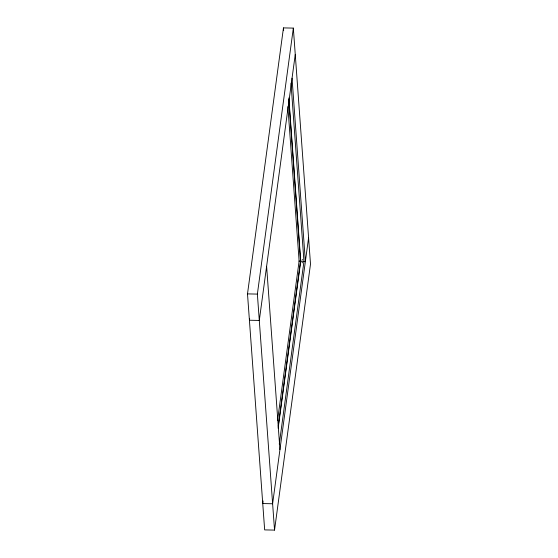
<?xml version="1.0" encoding="UTF-8"?>
<svg xmlns="http://www.w3.org/2000/svg" width="558" height="558" viewBox="0 0 558 558"><rect width="100%" height="100%" fill="white"/><g stroke="black" fill="none" stroke-linecap="round" stroke-linejoin="round"><path stroke-width="0.84" d="M247.501 293.892L283.464 27.9L293.341 28.102L310.499 264.108L274.536 530.1L264.659 529.898L247.501 293.892L257.377 294.094L293.341 28.102M249.649 318.506L249.419 320.229L259.296 320.438L295.259 54.447M263.097 500.965L262.741 503.553L272.618 503.762L308.581 237.771M277.591 420.258L299.116 261.088L287.886 106.648M278.191 426.305L300.525 261.123L288.793 99.736M278.149 428.223L300.727 261.221L288.856 97.915M279.265 444.154L303.964 261.486L290.99 83.058M302.101 259.944L302.722 259.651M298.914 261.088L300.525 261.123M300.727 261.221L305.372 261.521L292.043 78.197M302.031 262.483L302.645 262.832M283.464 27.9L283.652 30.446M266.612 266.285L279.942 449.615M257.377 294.094L274.536 530.1"/></g></svg>
